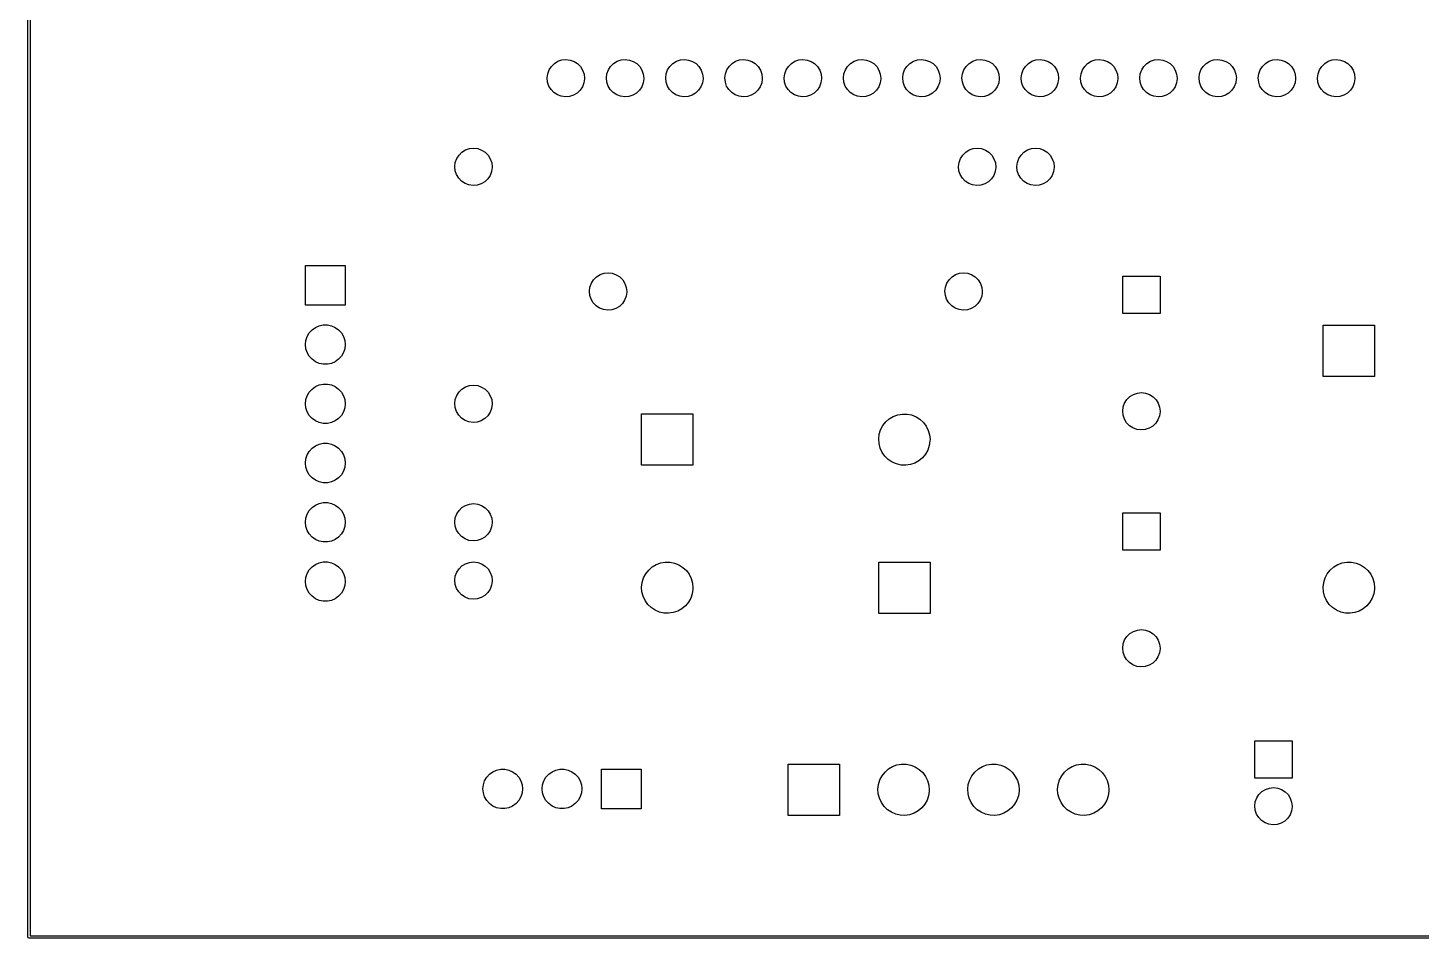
# Model space of a CAD drawing. Extents: x 34 to 149, y -179 to -19.
# Drawn here: x 34.2 to 94, y -179.1 to -140.1 of the extents above; entities that cross this region are included whole.
import ezdxf

# ---------------------------------------------------------------- set-up
doc = ezdxf.new("R2010")
doc.units = 0
doc.layers.add('BLACK', color=7, linetype='CONTINUOUS')

msp = doc.modelspace()

# ---------------------------------------------------------------- linework, layer by layer
at = {"layer": 'BLACK', "linetype": 'CONTINUOUS'}
for p, q in [((34.24, -179.07), (34.24, -19.05)), ((34.34, -19.1), (34.34, -179.02)), ((56.8065, -141.62), (56.9584, -141.526)), ((56.9584, -141.526), (57.1272, -141.469)), ((57.1272, -141.469), (57.3046, -141.45)), ((57.3046, -141.45), (57.4817, -141.471)), ((57.4817, -141.471), (57.6497, -141.531)), ((57.6497, -141.531), (57.8003, -141.627)), ((59.3465, -141.62), (59.4984, -141.526)), ((59.4984, -141.526), (59.6672, -141.469)), ((59.6672, -141.469), (59.8446, -141.45)), ((59.8446, -141.45), (60.0217, -141.471)), ((60.0217, -141.471), (60.1897, -141.531)), ((60.1897, -141.531), (60.3403, -141.627)), ((61.8865, -141.62), (62.0384, -141.526)), ((62.0384, -141.526), (62.2072, -141.469)), ((62.2072, -141.469), (62.3846, -141.45)), ((62.3846, -141.45), (62.5617, -141.471)), ((62.5617, -141.471), (62.7297, -141.531)), ((62.7297, -141.531), (62.8803, -141.627)), ((64.4265, -141.62), (64.5784, -141.526)), ((64.5784, -141.526), (64.7472, -141.469)), ((64.7472, -141.469), (64.9246, -141.45)), ((64.9246, -141.45), (65.1017, -141.471)), ((65.1017, -141.471), (65.2697, -141.531)), ((65.2697, -141.531), (65.4203, -141.627)), ((66.9665, -141.62), (67.1184, -141.526)), ((67.1184, -141.526), (67.2872, -141.469)), ((67.2872, -141.469), (67.4646, -141.45)), ((67.4646, -141.45), (67.6417, -141.471)), ((67.6417, -141.471), (67.8097, -141.531)), ((67.8097, -141.531), (67.9603, -141.627)), ((69.5065, -141.62), (69.6584, -141.526)), ((69.6584, -141.526), (69.8272, -141.469)), ((69.8272, -141.469), (70.0046, -141.45)), ((70.0046, -141.45), (70.1817, -141.471)), ((70.1817, -141.471), (70.3497, -141.531)), ((70.3497, -141.531), (70.5003, -141.627)), ((72.0465, -141.62), (72.1984, -141.526)), ((72.1984, -141.526), (72.3672, -141.469)), ((72.3672, -141.469), (72.5446, -141.45)), ((72.5446, -141.45), (72.7217, -141.471)), ((72.7217, -141.471), (72.8897, -141.531)), ((72.8897, -141.531), (73.0403, -141.627)), ((74.5865, -141.62), (74.7384, -141.526)), ((74.7384, -141.526), (74.9072, -141.469)), ((74.9072, -141.469), (75.0846, -141.45)), ((75.0846, -141.45), (75.2617, -141.471)), ((75.2617, -141.471), (75.4297, -141.531)), ((75.4297, -141.531), (75.5803, -141.627)), ((77.1265, -141.62), (77.2784, -141.526)), ((77.2784, -141.526), (77.4472, -141.469)), ((77.4472, -141.469), (77.6246, -141.45)), ((77.6246, -141.45), (77.8017, -141.471)), ((77.8017, -141.471), (77.9697, -141.531)), ((77.9697, -141.531), (78.1203, -141.627)), ((79.6665, -141.62), (79.8184, -141.526)), ((79.8184, -141.526), (79.9872, -141.469)), ((79.9872, -141.469), (80.1646, -141.45)), ((80.1646, -141.45), (80.3417, -141.471)), ((80.3417, -141.471), (80.5097, -141.531)), ((80.5097, -141.531), (80.6603, -141.627)), ((82.2065, -141.62), (82.3584, -141.526)), ((82.3584, -141.526), (82.5272, -141.469)), ((82.5272, -141.469), (82.7046, -141.45)), ((82.7046, -141.45), (82.8817, -141.471)), ((82.8817, -141.471), (83.0497, -141.531)), ((83.0497, -141.531), (83.2003, -141.627)), ((84.7465, -141.62), (84.8984, -141.526)), ((84.8984, -141.526), (85.0672, -141.469)), ((85.0672, -141.469), (85.2446, -141.45)), ((85.2446, -141.45), (85.4217, -141.471)), ((85.4217, -141.471), (85.5897, -141.531)), ((85.5897, -141.531), (85.7403, -141.627)), ((87.2865, -141.62), (87.4384, -141.526)), ((87.4384, -141.526), (87.6072, -141.469)), ((87.6072, -141.469), (87.7846, -141.45)), ((87.7846, -141.45), (87.9617, -141.471)), ((87.9617, -141.471), (88.1297, -141.531)), ((88.1297, -141.531), (88.2803, -141.627)), ((89.8265, -141.62), (89.9784, -141.526)), ((89.9784, -141.526), (90.1472, -141.469)), ((90.1472, -141.469), (90.3246, -141.45)), ((90.3246, -141.45), (90.5017, -141.471)), ((90.5017, -141.471), (90.6697, -141.531)), ((90.6697, -141.531), (90.8203, -141.627)), ((56.4991, -142.239), (56.5214, -142.062)), ((56.5214, -142.062), (56.5824, -141.894)), ((56.5824, -141.894), (56.679, -141.744)), ((56.679, -141.744), (56.8065, -141.62)), ((57.8003, -141.627), (57.926, -141.753)), ((57.926, -141.753), (58.0205, -141.904)), ((58.0205, -141.904), (58.0791, -142.073)), ((58.0791, -142.073), (58.099, -142.25)), ((59.0391, -142.239), (59.0614, -142.062)), ((59.0614, -142.062), (59.1224, -141.894)), ((59.1224, -141.894), (59.219, -141.744)), ((59.219, -141.744), (59.3465, -141.62)), ((60.3403, -141.627), (60.466, -141.753)), ((60.466, -141.753), (60.5605, -141.904)), ((60.5605, -141.904), (60.6191, -142.073)), ((60.6191, -142.073), (60.639, -142.25)), ((61.5791, -142.239), (61.6014, -142.062)), ((61.6014, -142.062), (61.6624, -141.894)), ((61.6624, -141.894), (61.759, -141.744)), ((61.759, -141.744), (61.8865, -141.62)), ((62.8803, -141.627), (63.006, -141.753)), ((63.006, -141.753), (63.1005, -141.904)), ((63.1005, -141.904), (63.1591, -142.073)), ((63.1591, -142.073), (63.179, -142.25)), ((64.1191, -142.239), (64.1414, -142.062)), ((64.1414, -142.062), (64.2024, -141.894)), ((64.2024, -141.894), (64.299, -141.744)), ((64.299, -141.744), (64.4265, -141.62)), ((65.4203, -141.627), (65.546, -141.753)), ((65.546, -141.753), (65.6405, -141.904)), ((65.6405, -141.904), (65.6991, -142.073)), ((65.6991, -142.073), (65.719, -142.25)), ((66.6591, -142.239), (66.6814, -142.062)), ((66.6814, -142.062), (66.7424, -141.894)), ((66.7424, -141.894), (66.839, -141.744)), ((66.839, -141.744), (66.9665, -141.62)), ((67.9603, -141.627), (68.086, -141.753)), ((68.086, -141.753), (68.1805, -141.904)), ((68.1805, -141.904), (68.2391, -142.073)), ((68.2391, -142.073), (68.259, -142.25)), ((69.1991, -142.239), (69.2214, -142.062)), ((69.2214, -142.062), (69.2824, -141.894)), ((69.2824, -141.894), (69.379, -141.744)), ((69.379, -141.744), (69.5065, -141.62)), ((70.5003, -141.627), (70.626, -141.753)), ((70.626, -141.753), (70.7205, -141.904)), ((70.7205, -141.904), (70.7791, -142.073)), ((70.7791, -142.073), (70.799, -142.25)), ((71.7391, -142.239), (71.7614, -142.062)), ((71.7614, -142.062), (71.8224, -141.894)), ((71.8224, -141.894), (71.919, -141.744)), ((71.919, -141.744), (72.0465, -141.62)), ((73.0403, -141.627), (73.166, -141.753)), ((73.166, -141.753), (73.2605, -141.904)), ((73.2605, -141.904), (73.3191, -142.073)), ((73.3191, -142.073), (73.339, -142.25)), ((74.2791, -142.239), (74.3014, -142.062)), ((74.3014, -142.062), (74.3624, -141.894)), ((74.3624, -141.894), (74.459, -141.744)), ((74.459, -141.744), (74.5865, -141.62)), ((75.5803, -141.627), (75.706, -141.753)), ((75.706, -141.753), (75.8005, -141.904)), ((75.8005, -141.904), (75.8591, -142.073)), ((75.8591, -142.073), (75.879, -142.25)), ((76.8191, -142.239), (76.8414, -142.062)), ((76.8414, -142.062), (76.9024, -141.894)), ((76.9024, -141.894), (76.999, -141.744)), ((76.999, -141.744), (77.1265, -141.62)), ((78.1203, -141.627), (78.246, -141.753)), ((78.246, -141.753), (78.3405, -141.904)), ((78.3405, -141.904), (78.3991, -142.073)), ((78.3991, -142.073), (78.419, -142.25)), ((79.3591, -142.239), (79.3814, -142.062)), ((79.3814, -142.062), (79.4424, -141.894)), ((79.4424, -141.894), (79.539, -141.744)), ((79.539, -141.744), (79.6665, -141.62)), ((80.6603, -141.627), (80.786, -141.753)), ((80.786, -141.753), (80.8805, -141.904)), ((80.8805, -141.904), (80.9391, -142.073)), ((80.9391, -142.073), (80.959, -142.25)), ((81.8991, -142.239), (81.9214, -142.062)), ((81.9214, -142.062), (81.9824, -141.894)), ((81.9824, -141.894), (82.079, -141.744)), ((82.079, -141.744), (82.2065, -141.62)), ((83.2003, -141.627), (83.326, -141.753)), ((83.326, -141.753), (83.4205, -141.904)), ((83.4205, -141.904), (83.4791, -142.073)), ((83.4791, -142.073), (83.499, -142.25)), ((84.4391, -142.239), (84.4614, -142.062)), ((84.4614, -142.062), (84.5224, -141.894)), ((84.5224, -141.894), (84.619, -141.744)), ((84.619, -141.744), (84.7465, -141.62)), ((85.7403, -141.627), (85.866, -141.753)), ((85.866, -141.753), (85.9605, -141.904)), ((85.9605, -141.904), (86.0191, -142.073)), ((86.0191, -142.073), (86.039, -142.25)), ((86.9791, -142.239), (87.0014, -142.062)), ((87.0014, -142.062), (87.0624, -141.894)), ((87.0624, -141.894), (87.159, -141.744)), ((87.159, -141.744), (87.2865, -141.62)), ((88.2803, -141.627), (88.406, -141.753)), ((88.406, -141.753), (88.5005, -141.904)), ((88.5005, -141.904), (88.5591, -142.073)), ((88.5591, -142.073), (88.579, -142.25)), ((89.5191, -142.239), (89.5414, -142.062)), ((89.5414, -142.062), (89.6024, -141.894)), ((89.6024, -141.894), (89.699, -141.744)), ((89.699, -141.744), (89.8265, -141.62)), ((90.8203, -141.627), (90.946, -141.753)), ((90.946, -141.753), (91.0405, -141.904)), ((91.0405, -141.904), (91.0991, -142.073)), ((91.0991, -142.073), (91.119, -142.25)), ((56.5165, -142.416), (56.4991, -142.239)), ((56.5728, -142.586), (56.5165, -142.416)), ((56.6652, -142.738), (56.5728, -142.586)), ((58.0105, -142.616), (57.9118, -142.764)), ((58.0739, -142.449), (58.0105, -142.616)), ((58.0987, -142.272), (58.0739, -142.449)), ((58.099, -142.25), (58.0987, -142.272)), ((59.0565, -142.416), (59.0391, -142.239)), ((59.1128, -142.586), (59.0565, -142.416)), ((59.2052, -142.738), (59.1128, -142.586)), ((60.5505, -142.616), (60.4518, -142.764)), ((60.6139, -142.449), (60.5505, -142.616)), ((60.6387, -142.272), (60.6139, -142.449)), ((60.639, -142.25), (60.6387, -142.272)), ((61.5965, -142.416), (61.5791, -142.239)), ((61.6528, -142.586), (61.5965, -142.416)), ((61.7452, -142.738), (61.6528, -142.586)), ((63.0905, -142.616), (62.9918, -142.764)), ((63.1539, -142.449), (63.0905, -142.616)), ((63.1787, -142.272), (63.1539, -142.449)), ((63.179, -142.25), (63.1787, -142.272)), ((64.1365, -142.416), (64.1191, -142.239)), ((64.1928, -142.586), (64.1365, -142.416)), ((64.2852, -142.738), (64.1928, -142.586)), ((65.6305, -142.616), (65.5318, -142.764)), ((65.6939, -142.449), (65.6305, -142.616)), ((65.7187, -142.272), (65.6939, -142.449)), ((65.719, -142.25), (65.7187, -142.272)), ((66.6765, -142.416), (66.6591, -142.239)), ((66.7328, -142.586), (66.6765, -142.416)), ((66.8252, -142.738), (66.7328, -142.586)), ((68.1705, -142.616), (68.0718, -142.764)), ((68.2339, -142.449), (68.1705, -142.616)), ((68.2587, -142.272), (68.2339, -142.449)), ((68.259, -142.25), (68.2587, -142.272)), ((69.2165, -142.416), (69.1991, -142.239)), ((69.2728, -142.586), (69.2165, -142.416)), ((69.3652, -142.738), (69.2728, -142.586)), ((70.7105, -142.616), (70.6118, -142.764)), ((70.7739, -142.449), (70.7105, -142.616)), ((70.7987, -142.272), (70.7739, -142.449)), ((70.799, -142.25), (70.7987, -142.272)), ((71.7565, -142.416), (71.7391, -142.239)), ((71.8128, -142.586), (71.7565, -142.416)), ((71.9052, -142.738), (71.8128, -142.586)), ((73.2505, -142.616), (73.1518, -142.764)), ((73.3139, -142.449), (73.2505, -142.616)), ((73.3387, -142.272), (73.3139, -142.449)), ((73.339, -142.25), (73.3387, -142.272)), ((74.2965, -142.416), (74.2791, -142.239)), ((74.3528, -142.586), (74.2965, -142.416)), ((74.4452, -142.738), (74.3528, -142.586)), ((75.7905, -142.616), (75.6918, -142.764)), ((75.8539, -142.449), (75.7905, -142.616)), ((75.8787, -142.272), (75.8539, -142.449)), ((75.879, -142.25), (75.8787, -142.272)), ((76.8365, -142.416), (76.8191, -142.239)), ((76.8928, -142.586), (76.8365, -142.416)), ((76.9852, -142.738), (76.8928, -142.586)), ((78.3305, -142.616), (78.2318, -142.764)), ((78.3939, -142.449), (78.3305, -142.616)), ((78.4187, -142.272), (78.3939, -142.449)), ((78.419, -142.25), (78.4187, -142.272)), ((79.3765, -142.416), (79.3591, -142.239)), ((79.4328, -142.586), (79.3765, -142.416)), ((79.5252, -142.738), (79.4328, -142.586)), ((80.8705, -142.616), (80.7718, -142.764)), ((80.9339, -142.449), (80.8705, -142.616)), ((80.9587, -142.272), (80.9339, -142.449)), ((80.959, -142.25), (80.9587, -142.272)), ((81.9165, -142.416), (81.8991, -142.239)), ((81.9728, -142.586), (81.9165, -142.416)), ((82.0652, -142.738), (81.9728, -142.586)), ((83.4105, -142.616), (83.3118, -142.764)), ((83.4739, -142.449), (83.4105, -142.616)), ((83.4987, -142.272), (83.4739, -142.449)), ((83.499, -142.25), (83.4987, -142.272)), ((84.4565, -142.416), (84.4391, -142.239)), ((84.5128, -142.586), (84.4565, -142.416)), ((84.6052, -142.738), (84.5128, -142.586)), ((85.9505, -142.616), (85.8518, -142.764)), ((86.0139, -142.449), (85.9505, -142.616)), ((86.0387, -142.272), (86.0139, -142.449)), ((86.039, -142.25), (86.0387, -142.272)), ((86.9965, -142.416), (86.9791, -142.239)), ((87.0528, -142.586), (86.9965, -142.416)), ((87.1452, -142.738), (87.0528, -142.586)), ((88.4905, -142.616), (88.3918, -142.764)), ((88.5539, -142.449), (88.4905, -142.616)), ((88.5787, -142.272), (88.5539, -142.449)), ((88.579, -142.25), (88.5787, -142.272)), ((89.5365, -142.416), (89.5191, -142.239)), ((89.5928, -142.586), (89.5365, -142.416)), ((89.6852, -142.738), (89.5928, -142.586)), ((91.0305, -142.616), (90.9318, -142.764)), ((91.0939, -142.449), (91.0305, -142.616)), ((91.1187, -142.272), (91.0939, -142.449)), ((91.119, -142.25), (91.1187, -142.272)), ((56.7891, -142.866), (56.6652, -142.738)), ((56.9383, -142.964), (56.7891, -142.866)), ((57.1055, -143.026), (56.9383, -142.964)), ((57.2822, -143.05), (57.1055, -143.026)), ((57.4599, -143.034), (57.2822, -143.05)), ((57.6295, -142.979), (57.4599, -143.034)), ((57.7827, -142.887), (57.6295, -142.979)), ((57.9118, -142.764), (57.7827, -142.887)), ((59.3291, -142.866), (59.2052, -142.738)), ((59.4783, -142.964), (59.3291, -142.866)), ((59.6455, -143.026), (59.4783, -142.964)), ((59.8222, -143.05), (59.6455, -143.026)), ((59.9999, -143.034), (59.8222, -143.05)), ((60.1695, -142.979), (59.9999, -143.034)), ((60.3227, -142.887), (60.1695, -142.979)), ((60.4518, -142.764), (60.3227, -142.887)), ((61.8691, -142.866), (61.7452, -142.738)), ((62.0183, -142.964), (61.8691, -142.866)), ((62.1855, -143.026), (62.0183, -142.964)), ((62.3622, -143.05), (62.1855, -143.026)), ((62.5399, -143.034), (62.3622, -143.05)), ((62.7095, -142.979), (62.5399, -143.034)), ((62.8627, -142.887), (62.7095, -142.979)), ((62.9918, -142.764), (62.8627, -142.887)), ((64.4091, -142.866), (64.2852, -142.738)), ((64.5583, -142.964), (64.4091, -142.866)), ((64.7255, -143.026), (64.5583, -142.964)), ((64.9022, -143.05), (64.7255, -143.026)), ((65.0799, -143.034), (64.9022, -143.05)), ((65.2495, -142.979), (65.0799, -143.034)), ((65.4027, -142.887), (65.2495, -142.979)), ((65.5318, -142.764), (65.4027, -142.887)), ((66.9491, -142.866), (66.8252, -142.738)), ((67.0983, -142.964), (66.9491, -142.866)), ((67.2655, -143.026), (67.0983, -142.964)), ((67.4422, -143.05), (67.2655, -143.026)), ((67.6199, -143.034), (67.4422, -143.05)), ((67.7895, -142.979), (67.6199, -143.034)), ((67.9427, -142.887), (67.7895, -142.979)), ((68.0718, -142.764), (67.9427, -142.887)), ((69.4891, -142.866), (69.3652, -142.738)), ((69.6383, -142.964), (69.4891, -142.866)), ((69.8055, -143.026), (69.6383, -142.964)), ((69.9822, -143.05), (69.8055, -143.026)), ((70.1599, -143.034), (69.9822, -143.05)), ((70.3295, -142.979), (70.1599, -143.034)), ((70.4827, -142.887), (70.3295, -142.979)), ((70.6118, -142.764), (70.4827, -142.887)), ((72.0291, -142.866), (71.9052, -142.738)), ((72.1783, -142.964), (72.0291, -142.866)), ((72.3455, -143.026), (72.1783, -142.964)), ((72.5222, -143.05), (72.3455, -143.026)), ((72.6999, -143.034), (72.5222, -143.05)), ((72.8695, -142.979), (72.6999, -143.034)), ((73.0227, -142.887), (72.8695, -142.979)), ((73.1518, -142.764), (73.0227, -142.887)), ((74.5691, -142.866), (74.4452, -142.738)), ((74.7183, -142.964), (74.5691, -142.866)), ((74.8855, -143.026), (74.7183, -142.964)), ((75.0622, -143.05), (74.8855, -143.026)), ((75.2399, -143.034), (75.0622, -143.05)), ((75.4095, -142.979), (75.2399, -143.034)), ((75.5627, -142.887), (75.4095, -142.979)), ((75.6918, -142.764), (75.5627, -142.887)), ((77.1091, -142.866), (76.9852, -142.738)), ((77.2583, -142.964), (77.1091, -142.866)), ((77.4255, -143.026), (77.2583, -142.964)), ((77.6022, -143.05), (77.4255, -143.026)), ((77.7799, -143.034), (77.6022, -143.05)), ((77.9495, -142.979), (77.7799, -143.034)), ((78.1027, -142.887), (77.9495, -142.979)), ((78.2318, -142.764), (78.1027, -142.887)), ((79.6491, -142.866), (79.5252, -142.738)), ((79.7983, -142.964), (79.6491, -142.866)), ((79.9655, -143.026), (79.7983, -142.964)), ((80.1422, -143.05), (79.9655, -143.026)), ((80.3199, -143.034), (80.1422, -143.05)), ((80.4895, -142.979), (80.3199, -143.034)), ((80.6427, -142.887), (80.4895, -142.979)), ((80.7718, -142.764), (80.6427, -142.887)), ((82.1891, -142.866), (82.0652, -142.738)), ((82.3383, -142.964), (82.1891, -142.866)), ((82.5055, -143.026), (82.3383, -142.964)), ((82.6822, -143.05), (82.5055, -143.026)), ((82.8599, -143.034), (82.6822, -143.05)), ((83.0295, -142.979), (82.8599, -143.034)), ((83.1827, -142.887), (83.0295, -142.979)), ((83.3118, -142.764), (83.1827, -142.887)), ((84.7291, -142.866), (84.6052, -142.738)), ((84.8783, -142.964), (84.7291, -142.866)), ((85.0455, -143.026), (84.8783, -142.964)), ((85.2222, -143.05), (85.0455, -143.026)), ((85.3999, -143.034), (85.2222, -143.05)), ((85.5695, -142.979), (85.3999, -143.034)), ((85.7227, -142.887), (85.5695, -142.979)), ((85.8518, -142.764), (85.7227, -142.887)), ((87.2691, -142.866), (87.1452, -142.738)), ((87.4183, -142.964), (87.2691, -142.866)), ((87.5855, -143.026), (87.4183, -142.964)), ((87.7622, -143.05), (87.5855, -143.026)), ((87.9399, -143.034), (87.7622, -143.05)), ((88.1095, -142.979), (87.9399, -143.034)), ((88.2627, -142.887), (88.1095, -142.979)), ((88.3918, -142.764), (88.2627, -142.887)), ((89.8091, -142.866), (89.6852, -142.738)), ((89.9583, -142.964), (89.8091, -142.866)), ((90.1255, -143.026), (89.9583, -142.964)), ((90.3022, -143.05), (90.1255, -143.026)), ((90.4799, -143.034), (90.3022, -143.05)), ((90.6495, -142.979), (90.4799, -143.034)), ((90.8027, -142.887), (90.6495, -142.979)), ((90.9318, -142.764), (90.8027, -142.887)), ((52.5624, -145.862), (52.6234, -145.694)), ((52.6234, -145.694), (52.72, -145.544)), ((52.72, -145.544), (52.8475, -145.42)), ((52.8475, -145.42), (52.9994, -145.326)), ((52.9994, -145.326), (53.1682, -145.269)), ((53.1682, -145.269), (53.3456, -145.25)), ((53.3456, -145.25), (53.5227, -145.271)), ((53.5227, -145.271), (53.6907, -145.331)), ((53.6907, -145.331), (53.8413, -145.427)), ((53.8413, -145.427), (53.967, -145.553)), ((53.967, -145.553), (54.0615, -145.704)), ((54.0615, -145.704), (54.1201, -145.873)), ((74.1524, -145.862), (74.2134, -145.694)), ((74.2134, -145.694), (74.31, -145.544)), ((74.31, -145.544), (74.4375, -145.42)), ((74.4375, -145.42), (74.5894, -145.326)), ((74.5894, -145.326), (74.7582, -145.269)), ((74.7582, -145.269), (74.9356, -145.25)), ((74.9356, -145.25), (75.1127, -145.271)), ((75.1127, -145.271), (75.2807, -145.331)), ((75.2807, -145.331), (75.4313, -145.427)), ((75.4313, -145.427), (75.557, -145.553)), ((75.557, -145.553), (75.6515, -145.704)), ((75.6515, -145.704), (75.7101, -145.873)), ((76.6524, -145.862), (76.7134, -145.694)), ((76.7134, -145.694), (76.81, -145.544)), ((76.81, -145.544), (76.9375, -145.42)), ((76.9375, -145.42), (77.0894, -145.326)), ((77.0894, -145.326), (77.2582, -145.269)), ((77.2582, -145.269), (77.4356, -145.25)), ((77.4356, -145.25), (77.6127, -145.271)), ((77.6127, -145.271), (77.7807, -145.331)), ((77.7807, -145.331), (77.9313, -145.427)), ((77.9313, -145.427), (78.057, -145.553)), ((78.057, -145.553), (78.1515, -145.704)), ((78.1515, -145.704), (78.2101, -145.873)), ((52.5401, -146.039), (52.5624, -145.862)), ((52.5575, -146.216), (52.5401, -146.039)), ((52.6138, -146.386), (52.5575, -146.216)), ((54.1149, -146.249), (54.0515, -146.416)), ((54.1397, -146.072), (54.1149, -146.249)), ((54.1201, -145.873), (54.14, -146.05)), ((54.14, -146.05), (54.1397, -146.072)), ((74.1301, -146.039), (74.1524, -145.862)), ((74.1475, -146.216), (74.1301, -146.039)), ((74.2038, -146.386), (74.1475, -146.216)), ((75.7049, -146.249), (75.6415, -146.416)), ((75.7297, -146.072), (75.7049, -146.249)), ((75.7101, -145.873), (75.73, -146.05)), ((75.73, -146.05), (75.7297, -146.072)), ((76.6301, -146.039), (76.6524, -145.862)), ((76.6475, -146.216), (76.6301, -146.039)), ((76.7038, -146.386), (76.6475, -146.216)), ((78.2049, -146.249), (78.1415, -146.416)), ((78.2297, -146.072), (78.2049, -146.249)), ((78.2101, -145.873), (78.23, -146.05)), ((78.23, -146.05), (78.2297, -146.072)), ((52.7062, -146.538), (52.6138, -146.386)), ((52.8301, -146.666), (52.7062, -146.538)), ((52.9793, -146.764), (52.8301, -146.666)), ((53.1465, -146.826), (52.9793, -146.764)), ((53.3232, -146.85), (53.1465, -146.826)), ((53.5009, -146.834), (53.3232, -146.85)), ((53.6705, -146.779), (53.5009, -146.834)), ((53.8237, -146.687), (53.6705, -146.779)), ((53.9528, -146.564), (53.8237, -146.687)), ((54.0515, -146.416), (53.9528, -146.564)), ((74.2962, -146.538), (74.2038, -146.386)), ((74.4201, -146.666), (74.2962, -146.538)), ((74.5693, -146.764), (74.4201, -146.666)), ((74.7365, -146.826), (74.5693, -146.764)), ((74.9132, -146.85), (74.7365, -146.826)), ((75.0909, -146.834), (74.9132, -146.85)), ((75.2605, -146.779), (75.0909, -146.834)), ((75.4137, -146.687), (75.2605, -146.779)), ((75.5428, -146.564), (75.4137, -146.687)), ((75.6415, -146.416), (75.5428, -146.564)), ((76.7962, -146.538), (76.7038, -146.386)), ((76.9201, -146.666), (76.7962, -146.538)), ((77.0693, -146.764), (76.9201, -146.666)), ((77.2365, -146.826), (77.0693, -146.764)), ((77.4132, -146.85), (77.2365, -146.826)), ((77.5909, -146.834), (77.4132, -146.85)), ((77.7605, -146.779), (77.5909, -146.834)), ((77.9137, -146.687), (77.7605, -146.779)), ((78.0428, -146.564), (77.9137, -146.687)), ((78.1415, -146.416), (78.0428, -146.564)), ((46.14, -151.98), (46.14, -150.28)), ((46.14, -150.28), (47.84, -150.28)), ((47.84, -150.28), (47.84, -151.98)), ((58.3314, -151.207), (58.3924, -151.039)), ((58.3924, -151.039), (58.489, -150.889)), ((58.489, -150.889), (58.6165, -150.765)), ((58.6165, -150.765), (58.7684, -150.671)), ((58.7684, -150.671), (58.9372, -150.614)), ((58.9372, -150.614), (59.1146, -150.595)), ((59.1146, -150.595), (59.2917, -150.616)), ((59.2917, -150.616), (59.4597, -150.676)), ((59.4597, -150.676), (59.6103, -150.772)), ((59.6103, -150.772), (59.736, -150.898)), ((59.736, -150.898), (59.8305, -151.049)), ((59.8305, -151.049), (59.8891, -151.218)), ((73.5714, -151.207), (73.6324, -151.039)), ((73.6324, -151.039), (73.729, -150.889)), ((73.729, -150.889), (73.8565, -150.765)), ((73.8565, -150.765), (74.0084, -150.671)), ((74.0084, -150.671), (74.1772, -150.614)), ((74.1772, -150.614), (74.3546, -150.595)), ((74.3546, -150.595), (74.5317, -150.616)), ((74.5317, -150.616), (74.6997, -150.676)), ((74.6997, -150.676), (74.8503, -150.772)), ((74.8503, -150.772), (74.976, -150.898)), ((74.976, -150.898), (75.0705, -151.049)), ((75.0705, -151.049), (75.1291, -151.218)), ((81.169, -152.332), (81.169, -150.732)), ((81.169, -150.732), (82.769, -150.732)), ((82.769, -150.732), (82.769, -152.332)), ((58.3091, -151.384), (58.3314, -151.207)), ((58.3265, -151.561), (58.3091, -151.384)), ((58.3828, -151.731), (58.3265, -151.561)), ((59.8839, -151.594), (59.8205, -151.761)), ((59.9087, -151.417), (59.8839, -151.594)), ((59.8891, -151.218), (59.909, -151.395)), ((59.909, -151.395), (59.9087, -151.417)), ((73.5491, -151.384), (73.5714, -151.207)), ((73.5665, -151.561), (73.5491, -151.384)), ((73.6228, -151.731), (73.5665, -151.561)), ((75.1239, -151.594), (75.0605, -151.761)), ((75.1487, -151.417), (75.1239, -151.594)), ((75.1291, -151.218), (75.149, -151.395)), ((75.149, -151.395), (75.1487, -151.417)), ((47.84, -151.98), (46.14, -151.98)), ((58.4752, -151.883), (58.3828, -151.731)), ((58.5991, -152.011), (58.4752, -151.883)), ((58.7483, -152.109), (58.5991, -152.011)), ((58.9155, -152.171), (58.7483, -152.109)), ((59.0922, -152.195), (58.9155, -152.171)), ((59.2699, -152.179), (59.0922, -152.195)), ((59.4395, -152.124), (59.2699, -152.179)), ((59.5927, -152.032), (59.4395, -152.124)), ((59.7218, -151.909), (59.5927, -152.032)), ((59.8205, -151.761), (59.7218, -151.909)), ((73.7152, -151.883), (73.6228, -151.731)), ((73.8391, -152.011), (73.7152, -151.883)), ((73.9883, -152.109), (73.8391, -152.011)), ((74.1555, -152.171), (73.9883, -152.109)), ((74.3322, -152.195), (74.1555, -152.171)), ((74.5099, -152.179), (74.3322, -152.195)), ((74.6795, -152.124), (74.5099, -152.179)), ((74.8327, -152.032), (74.6795, -152.124)), ((74.9618, -151.909), (74.8327, -152.032)), ((75.0605, -151.761), (74.9618, -151.909)), ((46.565, -152.934), (46.7273, -152.862)), ((46.7273, -152.862), (46.9012, -152.825)), ((46.9012, -152.825), (47.0788, -152.825)), ((47.0788, -152.825), (47.2527, -152.862)), ((47.2527, -152.862), (47.415, -152.934)), ((82.769, -152.332), (81.169, -152.332)), ((89.759, -155.035), (89.759, -152.835)), ((89.759, -152.835), (91.959, -152.835)), ((91.959, -152.835), (91.959, -155.035)), ((46.1586, -153.493), (46.2135, -153.324)), ((46.2135, -153.324), (46.3023, -153.17)), ((46.3023, -153.17), (46.4212, -153.038)), ((46.4212, -153.038), (46.565, -152.934)), ((47.415, -152.934), (47.5588, -153.038)), ((47.5588, -153.038), (47.6777, -153.17)), ((47.6777, -153.17), (47.7665, -153.324)), ((47.7665, -153.324), (47.8214, -153.493)), ((46.14, -153.67), (46.1586, -153.493)), ((46.1586, -153.847), (46.14, -153.67)), ((46.2135, -154.016), (46.1586, -153.847)), ((46.3023, -154.17), (46.2135, -154.016)), ((47.7665, -154.016), (47.6777, -154.17)), ((47.8214, -153.847), (47.7665, -154.016)), ((47.8214, -153.493), (47.84, -153.67)), ((47.84, -153.67), (47.8214, -153.847)), ((46.4212, -154.302), (46.3023, -154.17)), ((46.565, -154.406), (46.4212, -154.302)), ((46.7273, -154.478), (46.565, -154.406)), ((46.9012, -154.515), (46.7273, -154.478)), ((47.0788, -154.515), (46.9012, -154.515)), ((47.2527, -154.478), (47.0788, -154.515)), ((47.415, -154.406), (47.2527, -154.478)), ((47.5588, -154.302), (47.415, -154.406)), ((47.6777, -154.17), (47.5588, -154.302)), ((91.959, -155.035), (89.759, -155.035)), ((46.1586, -156.033), (46.2135, -155.864)), ((46.2135, -155.864), (46.3023, -155.71)), ((46.3023, -155.71), (46.4212, -155.578)), ((46.4212, -155.578), (46.565, -155.474)), ((46.565, -155.474), (46.7273, -155.402)), ((46.7273, -155.402), (46.9012, -155.365)), ((46.9012, -155.365), (47.0788, -155.365)), ((47.0788, -155.365), (47.2527, -155.402)), ((47.2527, -155.402), (47.415, -155.474)), ((47.415, -155.474), (47.5588, -155.578)), ((47.5588, -155.578), (47.6777, -155.71)), ((47.6777, -155.71), (47.7665, -155.864)), ((47.7665, -155.864), (47.8214, -156.033)), ((52.5624, -156.022), (52.6234, -155.854)), ((52.6234, -155.854), (52.72, -155.704)), ((52.72, -155.704), (52.8475, -155.58)), ((52.8475, -155.58), (52.9994, -155.486)), ((52.9994, -155.486), (53.1682, -155.429)), ((53.1682, -155.429), (53.3456, -155.41)), ((53.3456, -155.41), (53.5227, -155.431)), ((53.5227, -155.431), (53.6907, -155.491)), ((53.6907, -155.491), (53.8413, -155.587)), ((53.8413, -155.587), (53.967, -155.713)), ((53.967, -155.713), (54.0615, -155.864)), ((54.0615, -155.864), (54.1201, -156.033)), ((81.4765, -155.902), (81.6284, -155.808)), ((81.6284, -155.808), (81.7972, -155.751)), ((81.7972, -155.751), (81.9746, -155.732)), ((81.9746, -155.732), (82.1517, -155.753)), ((82.1517, -155.753), (82.3197, -155.813)), ((82.3197, -155.813), (82.4703, -155.909)), ((46.14, -156.21), (46.1586, -156.033)), ((46.1586, -156.387), (46.14, -156.21)), ((46.2135, -156.556), (46.1586, -156.387)), ((47.8214, -156.387), (47.7665, -156.556)), ((47.8214, -156.033), (47.84, -156.21)), ((47.84, -156.21), (47.8214, -156.387)), ((52.5401, -156.199), (52.5624, -156.022)), ((52.5575, -156.376), (52.5401, -156.199)), ((52.6138, -156.546), (52.5575, -156.376)), ((54.1149, -156.409), (54.0515, -156.576)), ((54.1397, -156.232), (54.1149, -156.409)), ((54.1201, -156.033), (54.14, -156.21)), ((54.14, -156.21), (54.1397, -156.232)), ((81.1691, -156.521), (81.1914, -156.344)), ((81.1914, -156.344), (81.2524, -156.177)), ((81.2524, -156.177), (81.349, -156.027)), ((81.349, -156.027), (81.4765, -155.902)), ((82.4703, -155.909), (82.596, -156.035)), ((82.596, -156.035), (82.6905, -156.187)), ((82.6905, -156.187), (82.7491, -156.355)), ((82.7491, -156.355), (82.769, -156.532)), ((46.3023, -156.71), (46.2135, -156.556)), ((46.4212, -156.842), (46.3023, -156.71)), ((46.565, -156.946), (46.4212, -156.842)), ((46.7273, -157.018), (46.565, -156.946)), ((46.9012, -157.055), (46.7273, -157.018)), ((47.0788, -157.055), (46.9012, -157.055)), ((47.2527, -157.018), (47.0788, -157.055)), ((47.415, -156.946), (47.2527, -157.018)), ((47.5588, -156.842), (47.415, -156.946)), ((47.6777, -156.71), (47.5588, -156.842)), ((47.7665, -156.556), (47.6777, -156.71)), ((52.7062, -156.698), (52.6138, -156.546)), ((52.8301, -156.826), (52.7062, -156.698)), ((52.9793, -156.924), (52.8301, -156.826)), ((53.1465, -156.986), (52.9793, -156.924)), ((53.3232, -157.01), (53.1465, -156.986)), ((53.5009, -156.994), (53.3232, -157.01)), ((53.6705, -156.939), (53.5009, -156.994)), ((53.8237, -156.847), (53.6705, -156.939)), ((53.9528, -156.724), (53.8237, -156.847)), ((54.0515, -156.576), (53.9528, -156.724)), ((60.549, -158.845), (60.549, -156.645)), ((60.549, -156.645), (62.749, -156.645)), ((62.749, -156.645), (62.749, -158.845)), ((70.8865, -157.146), (71.0111, -156.988)), ((71.0111, -156.988), (71.1624, -156.855)), ((71.1624, -156.855), (71.3354, -156.752)), ((71.3354, -156.752), (71.5243, -156.682)), ((71.5243, -156.682), (71.7227, -156.648)), ((71.7227, -156.648), (71.924, -156.651)), ((71.924, -156.651), (72.1214, -156.69)), ((72.1214, -156.69), (72.3084, -156.765)), ((72.3084, -156.765), (72.4786, -156.872)), ((72.4786, -156.872), (72.6265, -157.009)), ((72.6265, -157.009), (72.7469, -157.17)), ((81.1865, -156.699), (81.1691, -156.521)), ((81.2428, -156.868), (81.1865, -156.699)), ((81.3352, -157.02), (81.2428, -156.868)), ((81.4591, -157.149), (81.3352, -157.02)), ((82.5818, -157.047), (82.4527, -157.17)), ((82.6805, -156.898), (82.5818, -157.047)), ((82.7439, -156.731), (82.6805, -156.898)), ((82.7687, -156.555), (82.7439, -156.731)), ((82.769, -156.532), (82.7687, -156.555)), ((70.7094, -157.716), (70.733, -157.516)), ((70.733, -157.516), (70.7927, -157.324)), ((70.7927, -157.324), (70.8865, -157.146)), ((72.7469, -157.17), (72.8359, -157.351)), ((72.8359, -157.351), (72.8906, -157.545)), ((72.8906, -157.545), (72.909, -157.745)), ((81.6083, -157.246), (81.4591, -157.149)), ((81.7755, -157.309), (81.6083, -157.246)), ((81.9522, -157.332), (81.7755, -157.309)), ((82.1299, -157.316), (81.9522, -157.332)), ((82.2995, -157.261), (82.1299, -157.316)), ((82.4527, -157.17), (82.2995, -157.261)), ((46.2135, -158.404), (46.3023, -158.25)), ((46.3023, -158.25), (46.4212, -158.118)), ((46.4212, -158.118), (46.565, -158.014)), ((46.565, -158.014), (46.7273, -157.942)), ((46.7273, -157.942), (46.9012, -157.905)), ((46.9012, -157.905), (47.0788, -157.905)), ((47.0788, -157.905), (47.2527, -157.942)), ((47.2527, -157.942), (47.415, -158.014)), ((47.415, -158.014), (47.5588, -158.118)), ((47.5588, -158.118), (47.6777, -158.25)), ((47.6777, -158.25), (47.7665, -158.404)), ((70.7225, -157.917), (70.7094, -157.716)), ((70.7721, -158.112), (70.7225, -157.917)), ((70.8564, -158.295), (70.7721, -158.112)), ((72.8139, -158.192), (72.7155, -158.368)), ((72.8786, -158.002), (72.8139, -158.192)), ((72.9075, -157.803), (72.8786, -158.002)), ((72.909, -157.745), (72.9075, -157.803)), ((46.14, -158.75), (46.1586, -158.573)), ((46.1586, -158.927), (46.14, -158.75)), ((46.1586, -158.573), (46.2135, -158.404)), ((47.7665, -158.404), (47.8214, -158.573)), ((47.8214, -158.573), (47.84, -158.75)), ((47.84, -158.75), (47.8214, -158.927)), ((62.749, -158.845), (60.549, -158.845)), ((70.9726, -158.459), (70.8564, -158.295)), ((71.1167, -158.6), (70.9726, -158.459)), ((71.2841, -158.712), (71.1167, -158.6)), ((71.4691, -158.791), (71.2841, -158.712)), ((71.6654, -158.836), (71.4691, -158.791)), ((71.8666, -158.843), (71.6654, -158.836)), ((72.0658, -158.815), (71.8666, -158.843)), ((72.2564, -158.75), (72.0658, -158.815)), ((72.432, -158.652), (72.2564, -158.75)), ((72.5868, -158.523), (72.432, -158.652)), ((72.7155, -158.368), (72.5868, -158.523)), ((46.2135, -159.096), (46.1586, -158.927)), ((46.3023, -159.25), (46.2135, -159.096)), ((46.4212, -159.382), (46.3023, -159.25)), ((46.565, -159.486), (46.4212, -159.382)), ((47.5588, -159.382), (47.415, -159.486)), ((47.6777, -159.25), (47.5588, -159.382)), ((47.7665, -159.096), (47.6777, -159.25)), ((47.8214, -158.927), (47.7665, -159.096)), ((46.7273, -159.558), (46.565, -159.486)), ((46.9012, -159.595), (46.7273, -159.558)), ((47.0788, -159.595), (46.9012, -159.595)), ((47.2527, -159.558), (47.0788, -159.595)), ((47.415, -159.486), (47.2527, -159.558)), ((46.4212, -160.658), (46.565, -160.554)), ((46.565, -160.554), (46.7273, -160.482)), ((46.7273, -160.482), (46.9012, -160.445)), ((46.9012, -160.445), (47.0788, -160.445)), ((47.0788, -160.445), (47.2527, -160.482)), ((47.2527, -160.482), (47.415, -160.554)), ((47.415, -160.554), (47.5588, -160.658)), ((52.8475, -160.66), (52.9994, -160.566)), ((52.9994, -160.566), (53.1682, -160.509)), ((53.1682, -160.509), (53.3456, -160.49)), ((53.3456, -160.49), (53.5227, -160.511)), ((53.5227, -160.511), (53.6907, -160.571)), ((53.6907, -160.571), (53.8413, -160.667)), ((46.14, -161.29), (46.1586, -161.113)), ((46.1586, -161.113), (46.2135, -160.944)), ((46.2135, -160.944), (46.3023, -160.79)), ((46.3023, -160.79), (46.4212, -160.658)), ((47.5588, -160.658), (47.6777, -160.79)), ((47.6777, -160.79), (47.7665, -160.944)), ((47.7665, -160.944), (47.8214, -161.113)), ((47.8214, -161.113), (47.84, -161.29)), ((52.5401, -161.279), (52.5624, -161.102)), ((52.5624, -161.102), (52.6234, -160.934)), ((52.6234, -160.934), (52.72, -160.784)), ((52.72, -160.784), (52.8475, -160.66)), ((53.8413, -160.667), (53.967, -160.793)), ((53.967, -160.793), (54.0615, -160.944)), ((54.0615, -160.944), (54.1201, -161.113)), ((54.1201, -161.113), (54.14, -161.29)), ((81.169, -162.492), (81.169, -160.892)), ((81.169, -160.892), (82.769, -160.892)), ((82.769, -160.892), (82.769, -162.492)), ((46.1586, -161.467), (46.14, -161.29)), ((46.2135, -161.636), (46.1586, -161.467)), ((46.3023, -161.79), (46.2135, -161.636)), ((46.4212, -161.922), (46.3023, -161.79)), ((47.6777, -161.79), (47.5588, -161.922)), ((47.7665, -161.636), (47.6777, -161.79)), ((47.8214, -161.467), (47.7665, -161.636)), ((47.84, -161.29), (47.8214, -161.467)), ((52.5575, -161.456), (52.5401, -161.279)), ((52.6138, -161.626), (52.5575, -161.456)), ((52.7062, -161.778), (52.6138, -161.626)), ((52.8301, -161.906), (52.7062, -161.778)), ((53.9528, -161.804), (53.8237, -161.927)), ((54.0515, -161.656), (53.9528, -161.804)), ((54.1149, -161.489), (54.0515, -161.656)), ((54.1397, -161.312), (54.1149, -161.489)), ((54.14, -161.29), (54.1397, -161.312)), ((46.565, -162.026), (46.4212, -161.922)), ((46.7273, -162.098), (46.565, -162.026)), ((46.9012, -162.135), (46.7273, -162.098)), ((47.0788, -162.135), (46.9012, -162.135)), ((47.2527, -162.098), (47.0788, -162.135)), ((47.415, -162.026), (47.2527, -162.098)), ((47.5588, -161.922), (47.415, -162.026)), ((52.9793, -162.004), (52.8301, -161.906)), ((53.1465, -162.066), (52.9793, -162.004)), ((53.3232, -162.09), (53.1465, -162.066)), ((53.5009, -162.074), (53.3232, -162.09)), ((53.6705, -162.019), (53.5009, -162.074)), ((53.8237, -161.927), (53.6705, -162.019)), ((46.565, -163.094), (46.7273, -163.022)), ((46.7273, -163.022), (46.9012, -162.985)), ((46.9012, -162.985), (47.0788, -162.985)), ((47.0788, -162.985), (47.2527, -163.022)), ((47.2527, -163.022), (47.415, -163.094)), ((52.9994, -163.066), (53.1682, -163.009)), ((53.1682, -163.009), (53.3456, -162.99)), ((53.3456, -162.99), (53.5227, -163.011)), ((53.5227, -163.011), (53.6907, -163.071)), ((61.1754, -163.102), (61.3643, -163.032)), ((61.3643, -163.032), (61.5627, -162.998)), ((61.5627, -162.998), (61.764, -163.001)), ((61.764, -163.001), (61.9614, -163.04)), ((70.709, -165.195), (70.709, -162.995)), ((70.709, -162.995), (72.909, -162.995)), ((72.909, -162.995), (72.909, -165.195)), ((82.769, -162.492), (81.169, -162.492)), ((90.3854, -163.102), (90.5743, -163.032)), ((90.5743, -163.032), (90.7727, -162.998)), ((90.7727, -162.998), (90.974, -163.001)), ((90.974, -163.001), (91.1714, -163.04)), ((46.1586, -163.653), (46.2135, -163.484)), ((46.2135, -163.484), (46.3023, -163.33)), ((46.3023, -163.33), (46.4212, -163.198)), ((46.4212, -163.198), (46.565, -163.094)), ((47.415, -163.094), (47.5588, -163.198)), ((47.5588, -163.198), (47.6777, -163.33)), ((47.6777, -163.33), (47.7665, -163.484)), ((47.7665, -163.484), (47.8214, -163.653)), ((52.5401, -163.779), (52.5624, -163.602)), ((52.5624, -163.602), (52.6234, -163.434)), ((52.6234, -163.434), (52.72, -163.284)), ((52.72, -163.284), (52.8475, -163.16)), ((52.8475, -163.16), (52.9994, -163.066)), ((53.6907, -163.071), (53.8413, -163.167)), ((53.8413, -163.167), (53.967, -163.293)), ((53.967, -163.293), (54.0615, -163.444)), ((54.0615, -163.444), (54.1201, -163.613)), ((54.1201, -163.613), (54.14, -163.79)), ((60.6327, -163.674), (60.7265, -163.496)), ((60.7265, -163.496), (60.8511, -163.338)), ((60.8511, -163.338), (61.0024, -163.205)), ((61.0024, -163.205), (61.1754, -163.102)), ((61.9614, -163.04), (62.1484, -163.115)), ((62.1484, -163.115), (62.3186, -163.222)), ((62.3186, -163.222), (62.4665, -163.359)), ((62.4665, -163.359), (62.5869, -163.52)), ((62.5869, -163.52), (62.6759, -163.701)), ((89.8427, -163.674), (89.9365, -163.496)), ((89.9365, -163.496), (90.0611, -163.338)), ((90.0611, -163.338), (90.2124, -163.205)), ((90.2124, -163.205), (90.3854, -163.102)), ((91.1714, -163.04), (91.3584, -163.115)), ((91.3584, -163.115), (91.5286, -163.222)), ((91.5286, -163.222), (91.6765, -163.359)), ((91.6765, -163.359), (91.7969, -163.52)), ((91.7969, -163.52), (91.8859, -163.701)), ((46.14, -163.83), (46.1586, -163.653)), ((46.1586, -164.007), (46.14, -163.83)), ((46.2135, -164.176), (46.1586, -164.007)), ((46.3023, -164.33), (46.2135, -164.176)), ((47.7665, -164.176), (47.6777, -164.33)), ((47.8214, -164.007), (47.7665, -164.176)), ((47.8214, -163.653), (47.84, -163.83)), ((47.84, -163.83), (47.8214, -164.007)), ((52.5575, -163.956), (52.5401, -163.779)), ((52.6138, -164.126), (52.5575, -163.956)), ((52.7062, -164.278), (52.6138, -164.126)), ((54.0515, -164.156), (53.9528, -164.304)), ((54.1149, -163.989), (54.0515, -164.156)), ((54.1397, -163.812), (54.1149, -163.989)), ((54.14, -163.79), (54.1397, -163.812)), ((60.5494, -164.066), (60.573, -163.866)), ((60.5625, -164.267), (60.5494, -164.066)), ((60.573, -163.866), (60.6327, -163.674)), ((62.6759, -163.701), (62.7306, -163.895)), ((62.7475, -164.153), (62.7186, -164.352)), ((62.7306, -163.895), (62.749, -164.095)), ((62.749, -164.095), (62.7475, -164.153)), ((89.7594, -164.066), (89.783, -163.866)), ((89.7725, -164.267), (89.7594, -164.066)), ((89.783, -163.866), (89.8427, -163.674)), ((91.8859, -163.701), (91.9406, -163.895)), ((91.9575, -164.153), (91.9286, -164.352)), ((91.9406, -163.895), (91.959, -164.095)), ((91.959, -164.095), (91.9575, -164.153)), ((46.4212, -164.462), (46.3023, -164.33)), ((46.565, -164.566), (46.4212, -164.462)), ((46.7273, -164.638), (46.565, -164.566)), ((46.9012, -164.675), (46.7273, -164.638)), ((47.0788, -164.675), (46.9012, -164.675)), ((47.2527, -164.638), (47.0788, -164.675)), ((47.415, -164.566), (47.2527, -164.638)), ((47.5588, -164.462), (47.415, -164.566)), ((47.6777, -164.33), (47.5588, -164.462)), ((52.8301, -164.406), (52.7062, -164.278)), ((52.9793, -164.504), (52.8301, -164.406)), ((53.1465, -164.566), (52.9793, -164.504)), ((53.3232, -164.59), (53.1465, -164.566)), ((53.5009, -164.574), (53.3232, -164.59)), ((53.6705, -164.519), (53.5009, -164.574)), ((53.8237, -164.427), (53.6705, -164.519)), ((53.9528, -164.304), (53.8237, -164.427)), ((60.6121, -164.462), (60.5625, -164.267)), ((60.6964, -164.645), (60.6121, -164.462)), ((60.8126, -164.809), (60.6964, -164.645)), ((60.9567, -164.95), (60.8126, -164.809)), ((62.5555, -164.718), (62.4268, -164.873)), ((62.6539, -164.542), (62.5555, -164.718)), ((62.7186, -164.352), (62.6539, -164.542)), ((89.8221, -164.462), (89.7725, -164.267)), ((89.9064, -164.645), (89.8221, -164.462)), ((90.0226, -164.809), (89.9064, -164.645)), ((90.1667, -164.95), (90.0226, -164.809)), ((91.7655, -164.718), (91.6368, -164.873)), ((91.8639, -164.542), (91.7655, -164.718)), ((91.9286, -164.352), (91.8639, -164.542)), ((61.1241, -165.062), (60.9567, -164.95)), ((61.3091, -165.141), (61.1241, -165.062)), ((61.5054, -165.186), (61.3091, -165.141)), ((61.7066, -165.193), (61.5054, -165.186)), ((61.9058, -165.165), (61.7066, -165.193)), ((62.0964, -165.1), (61.9058, -165.165)), ((62.272, -165.002), (62.0964, -165.1)), ((62.4268, -164.873), (62.272, -165.002)), ((72.909, -165.195), (70.709, -165.195)), ((90.3341, -165.062), (90.1667, -164.95)), ((90.5191, -165.141), (90.3341, -165.062)), ((90.7154, -165.186), (90.5191, -165.141)), ((90.9166, -165.193), (90.7154, -165.186)), ((91.1158, -165.165), (90.9166, -165.193)), ((91.3064, -165.1), (91.1158, -165.165)), ((91.482, -165.002), (91.3064, -165.1)), ((91.6368, -164.873), (91.482, -165.002)), ((81.4765, -166.062), (81.6284, -165.968)), ((81.6284, -165.968), (81.7972, -165.911)), ((81.7972, -165.911), (81.9746, -165.892)), ((81.9746, -165.892), (82.1517, -165.913)), ((82.1517, -165.913), (82.3197, -165.973)), ((82.3197, -165.973), (82.4703, -166.069)), ((81.1691, -166.681), (81.1914, -166.504)), ((81.1914, -166.504), (81.2524, -166.337)), ((81.2524, -166.337), (81.349, -166.187)), ((81.349, -166.187), (81.4765, -166.062)), ((82.4703, -166.069), (82.596, -166.195)), ((82.596, -166.195), (82.6905, -166.347)), ((82.6905, -166.347), (82.7491, -166.515)), ((82.7491, -166.515), (82.769, -166.692)), ((81.1865, -166.859), (81.1691, -166.681)), ((81.2428, -167.028), (81.1865, -166.859)), ((81.3352, -167.18), (81.2428, -167.028)), ((81.4591, -167.309), (81.3352, -167.18)), ((82.5818, -167.207), (82.4527, -167.33)), ((82.6805, -167.058), (82.5818, -167.207)), ((82.7439, -166.891), (82.6805, -167.058)), ((82.7687, -166.715), (82.7439, -166.891)), ((82.769, -166.692), (82.7687, -166.715)), ((81.6083, -167.406), (81.4591, -167.309)), ((81.7755, -167.469), (81.6083, -167.406)), ((81.9522, -167.492), (81.7755, -167.469)), ((82.1299, -167.476), (81.9522, -167.492)), ((82.2995, -167.421), (82.1299, -167.476)), ((82.4527, -167.33), (82.2995, -167.421)), ((86.83, -172.264), (86.83, -170.664)), ((86.83, -170.664), (88.43, -170.664)), ((88.43, -170.664), (88.43, -172.264)), ((54.0262, -172.088), (54.17, -171.984)), ((54.17, -171.984), (54.3323, -171.912)), ((54.3323, -171.912), (54.5062, -171.875)), ((54.5062, -171.875), (54.6838, -171.875)), ((54.6838, -171.875), (54.8577, -171.912)), ((54.8577, -171.912), (55.02, -171.984)), ((55.02, -171.984), (55.1638, -172.088)), ((56.5662, -172.088), (56.71, -171.984)), ((56.71, -171.984), (56.8723, -171.912)), ((56.8723, -171.912), (57.0462, -171.875)), ((57.0462, -171.875), (57.2238, -171.875)), ((57.2238, -171.875), (57.3977, -171.912)), ((57.3977, -171.912), (57.56, -171.984)), ((57.56, -171.984), (57.7038, -172.088)), ((58.825, -173.57), (58.825, -171.87)), ((58.825, -171.87), (60.525, -171.87)), ((60.525, -171.87), (60.525, -173.57)), ((66.8275, -173.857), (66.8275, -171.657)), ((66.8275, -171.657), (69.0275, -171.657)), ((69.0275, -171.657), (69.0275, -173.857)), ((70.9796, -172), (71.1309, -171.868)), ((71.1309, -171.868), (71.3039, -171.765)), ((71.3039, -171.765), (71.4928, -171.695)), ((71.4928, -171.695), (71.6912, -171.661)), ((71.6912, -171.661), (71.8925, -171.664)), ((71.8925, -171.664), (72.0899, -171.703)), ((72.0899, -171.703), (72.2769, -171.777)), ((72.2769, -171.777), (72.4471, -171.885)), ((72.4471, -171.885), (72.595, -172.021)), ((74.8296, -172), (74.9809, -171.868)), ((74.9809, -171.868), (75.1539, -171.765)), ((75.1539, -171.765), (75.3428, -171.695)), ((75.3428, -171.695), (75.5412, -171.661)), ((75.5412, -171.661), (75.7425, -171.664)), ((75.7425, -171.664), (75.9399, -171.703)), ((75.9399, -171.703), (76.1269, -171.777)), ((76.1269, -171.777), (76.2971, -171.885)), ((76.2971, -171.885), (76.445, -172.021)), ((78.6796, -172), (78.8309, -171.868)), ((78.8309, -171.868), (79.0039, -171.765)), ((79.0039, -171.765), (79.1928, -171.695)), ((79.1928, -171.695), (79.3912, -171.661)), ((79.3912, -171.661), (79.5925, -171.664)), ((79.5925, -171.664), (79.7899, -171.703)), ((79.7899, -171.703), (79.9769, -171.777)), ((79.9769, -171.777), (80.1471, -171.885)), ((80.1471, -171.885), (80.295, -172.021)), ((53.745, -172.72), (53.7636, -172.543)), ((53.7636, -172.543), (53.8185, -172.374)), ((53.8185, -172.374), (53.9073, -172.22)), ((53.9073, -172.22), (54.0262, -172.088)), ((55.1638, -172.088), (55.2827, -172.22)), ((55.2827, -172.22), (55.3715, -172.374)), ((55.3715, -172.374), (55.4264, -172.543)), ((55.4264, -172.543), (55.445, -172.72)), ((56.285, -172.72), (56.3036, -172.543)), ((56.3036, -172.543), (56.3585, -172.374)), ((56.3585, -172.374), (56.4473, -172.22)), ((56.4473, -172.22), (56.5662, -172.088)), ((57.7038, -172.088), (57.8227, -172.22)), ((57.8227, -172.22), (57.9115, -172.374)), ((57.9115, -172.374), (57.9664, -172.543)), ((57.9664, -172.543), (57.985, -172.72)), ((70.6779, -172.729), (70.7015, -172.529)), ((70.7015, -172.529), (70.7612, -172.337)), ((70.7612, -172.337), (70.855, -172.158)), ((70.855, -172.158), (70.9796, -172)), ((72.595, -172.021), (72.7154, -172.183)), ((72.7154, -172.183), (72.8044, -172.363)), ((72.8044, -172.363), (72.8591, -172.557)), ((72.8591, -172.557), (72.8775, -172.757)), ((74.5279, -172.729), (74.5515, -172.529)), ((74.5515, -172.529), (74.6112, -172.337)), ((74.6112, -172.337), (74.705, -172.158)), ((74.705, -172.158), (74.8296, -172)), ((76.445, -172.021), (76.5654, -172.183)), ((76.5654, -172.183), (76.6544, -172.363)), ((76.6544, -172.363), (76.7091, -172.557)), ((76.7091, -172.557), (76.7275, -172.757)), ((78.3779, -172.729), (78.4015, -172.529)), ((78.4015, -172.529), (78.4612, -172.337)), ((78.4612, -172.337), (78.555, -172.158)), ((78.555, -172.158), (78.6796, -172)), ((80.295, -172.021), (80.4154, -172.183)), ((80.4154, -172.183), (80.5044, -172.363)), ((80.5044, -172.363), (80.5591, -172.557)), ((80.5591, -172.557), (80.5775, -172.757)), ((88.43, -172.264), (86.83, -172.264)), ((53.7636, -172.897), (53.745, -172.72)), ((53.8185, -173.066), (53.7636, -172.897)), ((53.9073, -173.22), (53.8185, -173.066)), ((55.3715, -173.066), (55.2827, -173.22)), ((55.4264, -172.897), (55.3715, -173.066)), ((55.445, -172.72), (55.4264, -172.897)), ((56.3036, -172.897), (56.285, -172.72)), ((56.3585, -173.066), (56.3036, -172.897)), ((56.4473, -173.22), (56.3585, -173.066)), ((57.9115, -173.066), (57.8227, -173.22)), ((57.9664, -172.897), (57.9115, -173.066)), ((57.985, -172.72), (57.9664, -172.897)), ((70.691, -172.93), (70.6779, -172.729)), ((70.7406, -173.125), (70.691, -172.93)), ((70.8249, -173.308), (70.7406, -173.125)), ((72.8471, -173.014), (72.7824, -173.205)), ((72.876, -172.815), (72.8471, -173.014)), ((72.8775, -172.757), (72.876, -172.815)), ((74.541, -172.93), (74.5279, -172.729)), ((74.5906, -173.125), (74.541, -172.93)), ((74.6749, -173.308), (74.5906, -173.125)), ((76.6971, -173.014), (76.6324, -173.205)), ((76.726, -172.815), (76.6971, -173.014)), ((76.7275, -172.757), (76.726, -172.815)), ((78.391, -172.93), (78.3779, -172.729)), ((78.4406, -173.125), (78.391, -172.93)), ((78.5249, -173.308), (78.4406, -173.125)), ((80.5471, -173.014), (80.4824, -173.205)), ((80.576, -172.815), (80.5471, -173.014)), ((80.5775, -172.757), (80.576, -172.815)), ((86.8524, -173.276), (86.9134, -173.109)), ((86.9134, -173.109), (87.01, -172.959)), ((87.01, -172.959), (87.1375, -172.834)), ((87.1375, -172.834), (87.2894, -172.74)), ((87.2894, -172.74), (87.4582, -172.683)), ((87.4582, -172.683), (87.6356, -172.664)), ((87.6356, -172.664), (87.8127, -172.685)), ((87.8127, -172.685), (87.9807, -172.745)), ((87.9807, -172.745), (88.1313, -172.841)), ((88.1313, -172.841), (88.257, -172.967)), ((88.257, -172.967), (88.3515, -173.119)), ((88.3515, -173.119), (88.4101, -173.287)), ((54.0262, -173.352), (53.9073, -173.22)), ((54.17, -173.456), (54.0262, -173.352)), ((54.3323, -173.528), (54.17, -173.456)), ((54.5062, -173.565), (54.3323, -173.528)), ((54.6838, -173.565), (54.5062, -173.565)), ((54.8577, -173.528), (54.6838, -173.565)), ((55.02, -173.456), (54.8577, -173.528)), ((55.1638, -173.352), (55.02, -173.456)), ((55.2827, -173.22), (55.1638, -173.352)), ((56.5662, -173.352), (56.4473, -173.22)), ((56.71, -173.456), (56.5662, -173.352)), ((56.8723, -173.528), (56.71, -173.456)), ((57.0462, -173.565), (56.8723, -173.528)), ((57.2238, -173.565), (57.0462, -173.565)), ((57.3977, -173.528), (57.2238, -173.565)), ((57.56, -173.456), (57.3977, -173.528)), ((57.7038, -173.352), (57.56, -173.456)), ((57.8227, -173.22), (57.7038, -173.352)), ((60.525, -173.57), (58.825, -173.57)), ((70.9411, -173.472), (70.8249, -173.308)), ((71.0852, -173.612), (70.9411, -173.472)), ((71.2526, -173.724), (71.0852, -173.612)), ((71.4376, -173.804), (71.2526, -173.724)), ((72.2249, -173.762), (72.0343, -173.827)), ((72.4005, -173.664), (72.2249, -173.762)), ((72.5553, -173.535), (72.4005, -173.664)), ((72.684, -173.381), (72.5553, -173.535)), ((72.7824, -173.205), (72.684, -173.381)), ((74.7911, -173.472), (74.6749, -173.308)), ((74.9352, -173.612), (74.7911, -173.472)), ((75.1026, -173.724), (74.9352, -173.612)), ((75.2876, -173.804), (75.1026, -173.724)), ((76.0749, -173.762), (75.8843, -173.827)), ((76.2505, -173.664), (76.0749, -173.762)), ((76.4053, -173.535), (76.2505, -173.664)), ((76.534, -173.381), (76.4053, -173.535)), ((76.6324, -173.205), (76.534, -173.381)), ((78.6411, -173.472), (78.5249, -173.308)), ((78.7852, -173.612), (78.6411, -173.472)), ((78.9526, -173.724), (78.7852, -173.612)), ((79.1376, -173.804), (78.9526, -173.724)), ((79.9249, -173.762), (79.7343, -173.827)), ((80.1005, -173.664), (79.9249, -173.762)), ((80.2553, -173.535), (80.1005, -173.664)), ((80.384, -173.381), (80.2553, -173.535)), ((80.4824, -173.205), (80.384, -173.381)), ((86.8301, -173.453), (86.8524, -173.276)), ((86.8475, -173.631), (86.8301, -173.453)), ((86.9038, -173.8), (86.8475, -173.631)), ((88.4049, -173.663), (88.3415, -173.83)), ((88.4297, -173.487), (88.4049, -173.663)), ((88.4101, -173.287), (88.43, -173.464)), ((88.43, -173.464), (88.4297, -173.487)), ((69.0275, -173.857), (66.8275, -173.857)), ((71.6339, -173.848), (71.4376, -173.804)), ((71.8351, -173.856), (71.6339, -173.848)), ((72.0343, -173.827), (71.8351, -173.856)), ((75.4839, -173.848), (75.2876, -173.804)), ((75.6851, -173.856), (75.4839, -173.848)), ((75.8843, -173.827), (75.6851, -173.856)), ((79.3339, -173.848), (79.1376, -173.804)), ((79.5351, -173.856), (79.3339, -173.848)), ((79.7343, -173.827), (79.5351, -173.856)), ((86.9962, -173.952), (86.9038, -173.8)), ((87.1201, -174.081), (86.9962, -173.952)), ((87.2693, -174.178), (87.1201, -174.081)), ((87.4365, -174.24), (87.2693, -174.178)), ((87.6132, -174.264), (87.4365, -174.24)), ((87.7909, -174.248), (87.6132, -174.264)), ((87.9605, -174.193), (87.7909, -174.248)), ((88.1137, -174.101), (87.9605, -174.193)), ((88.2428, -173.978), (88.1137, -174.101)), ((88.3415, -173.83), (88.2428, -173.978)), ((34.2546, -179.105), (34.24, -179.07)), ((34.29, -179.12), (34.2546, -179.105)), ((148.59, -179.12), (34.29, -179.12)), ((34.34, -179.02), (148.54, -179.02))]:
    msp.add_line(p, q, dxfattribs=at)

doc.saveas('drawing.dxf')
